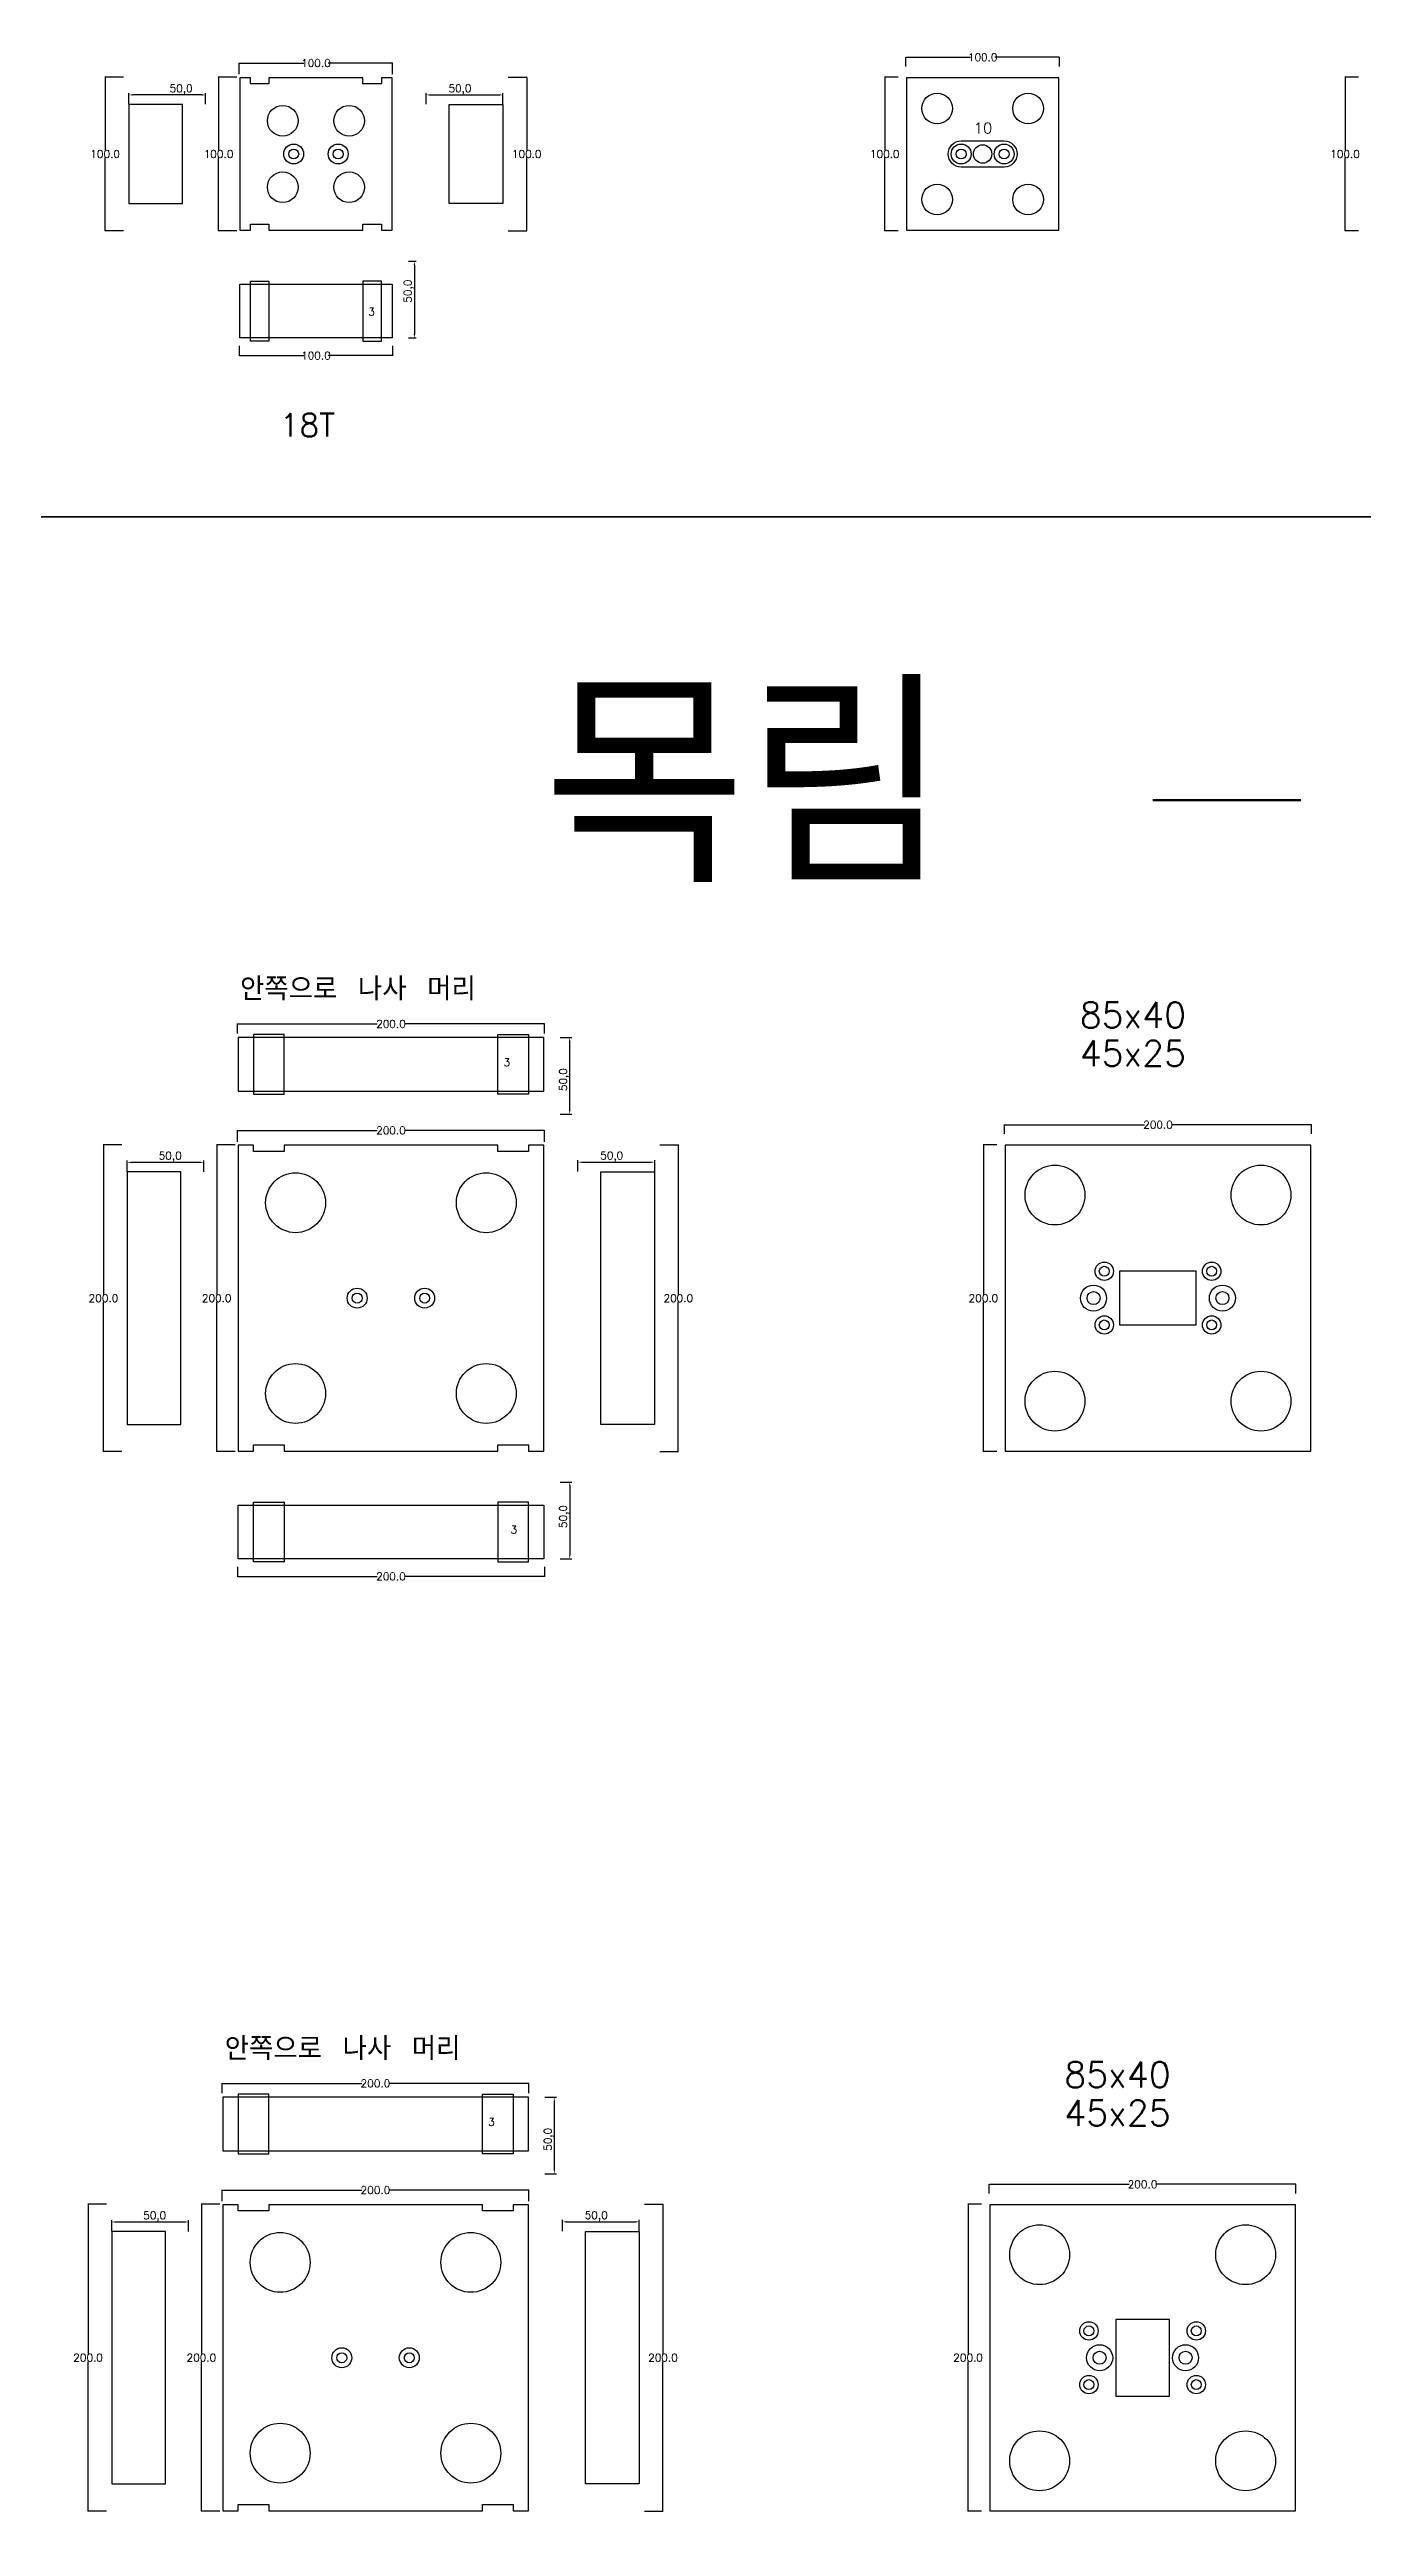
# Model space of a CAD drawing. Header units: millimetres. Extents: x 13291 to 28291, y 200 to 6643.
# Drawn here: x 19818 to 20674, y 3390 to 5004 of the extents above; entities that cross this region are included whole.
import ezdxf

# ---------------------------------------------------------------- set-up
doc = ezdxf.new("R2010")
doc.units = ezdxf.units.MM
for name, color, linetype in [('TEXT', 3, 'Continuous'), ('볼트 구멍', 7, 'Continuous'), ('치구', 7, 'Continuous'), ('치수', 7, 'Continuous')]:
    doc.layers.add(name, color=color, linetype=linetype)
doc.styles.get("Standard").update_dxf_attribs({"font": 'txt.shx', "bigfont": 'whgtxt.shx'})
doc.dimstyles.new('ISO-25', dxfattribs={"dimtxt": 2.5, "dimasz": 2.5, "dimexe": 1.25, "dimexo": 0.625, "dimtad": 1, "dimtxsty": 'Standard', "dimcen": 2.5, "dimadec": 0, "dimazin": 0, "dimtfac": 1, "dimtmove": 0, "dimatfit": 3, "dimfxl": 0, "dimarcsym": 0})
doc.dimstyles.get("Standard").update_dxf_attribs({"dimtxt": 7, "dimasz": 0.18, "dimexe": 0.18, "dimexo": 0.0625, "dimgap": 0.09, "dimtad": 0, "dimtih": 1, "dimtoh": 1, "dimdec": 1, "dimzin": 0, "dimdsep": 46, "dimtxsty": 'Standard', "dimcen": 0.09, "dimadec": 0, "dimazin": 0, "dimtfac": 1, "dimtdec": 1, "dimtofl": 0, "dimtmove": 0, "dimatfit": 3, "dimfxl": 0, "dimtolj": 1, "dimtzin": 0, "dimarcsym": 0})

# ---------------------------------------------------------------- blocks, each defined once
blk = doc.blocks.new('*D173')
at = {"layer": 'Defpoints', "color": 0, "linetype": 'Continuous'}
for p in [(19866.5, 4986.1), (19854.4, 4886.1), (19866.5, 4886.1)]:
    blk.add_point(p, dxfattribs=at)
at = {"layer": '치수', "color": 0, "linetype": 'Continuous', "lineweight": -2}
for p, q in [((19866.4, 4986.1), (19854.2, 4986.1)), ((19854.4, 4985.9), (19854.4, 4938.7)), ((19854.4, 4886.3), (19854.4, 4933.5)), ((19866.4, 4886.1), (19854.2, 4886.1))]:
    blk.add_line(p, q, dxfattribs=at)
at = {"layer": '치수', "color": 0, "linetype": 'Continuous'}
for points in [[(19854.4, 4985.9), (19854.5, 4985.9), (19854.4, 4986.1)], [(19854.4, 4886.3), (19854.5, 4886.3), (19854.4, 4886.1)]]:
    blk.add_solid(points, dxfattribs=at)
at = {"layer": '치수', "color": 0, "linetype": 'Continuous', "insert": (19854.4, 4936.1), "char_height": 5, "attachment_point": 5}
blk.add_mtext('\\A1;100.0', dxfattribs=at)
blk = doc.blocks.new('*D263')
at = {"layer": 'Defpoints', "color": 0, "linetype": 'Continuous'}
for p in [(20371.5, 4986.1), (20362.6, 4886.1), (20371.5, 4886.1)]:
    blk.add_point(p, dxfattribs=at)
at = {"layer": '치수', "color": 0, "linetype": 'Continuous', "lineweight": -2}
for p, q in [((20371.4, 4986.1), (20362.4, 4986.1)), ((20362.6, 4985.9), (20362.6, 4938.7)), ((20362.6, 4886.3), (20362.6, 4933.5)), ((20371.4, 4886.1), (20362.4, 4886.1))]:
    blk.add_line(p, q, dxfattribs=at)
at = {"layer": '치수', "color": 0, "linetype": 'Continuous'}
for points in [[(20362.5, 4985.9), (20362.6, 4985.9), (20362.6, 4986.1)], [(20362.5, 4886.3), (20362.6, 4886.3), (20362.6, 4886.1)]]:
    blk.add_solid(points, dxfattribs=at)
at = {"layer": '치수', "color": 0, "linetype": 'Continuous', "insert": (20362.6, 4936.1), "char_height": 5, "attachment_point": 5}
blk.add_mtext('\\A1;100.0', dxfattribs=at)
blk = doc.blocks.new('*D272')
at = {"layer": 'Defpoints', "color": 0, "linetype": 'Continuous'}
for p in [(20117.1, 4986.1), (20117.1, 4886.1), (20129.2, 4886.1)]:
    blk.add_point(p, dxfattribs=at)
at = {"layer": '치수', "color": 0, "linetype": 'Continuous', "lineweight": -2}
for p, q in [((20117.2, 4986.1), (20129.3, 4986.1)), ((20129.2, 4985.9), (20129.2, 4938.7)), ((20129.2, 4886.3), (20129.2, 4933.5)), ((20117.2, 4886.1), (20129.3, 4886.1))]:
    blk.add_line(p, q, dxfattribs=at)
at = {"layer": '치수', "color": 0, "linetype": 'Continuous'}
for points in [[(20129.1, 4985.9), (20129.2, 4985.9), (20129.2, 4986.1)], [(20129.1, 4886.3), (20129.2, 4886.3), (20129.2, 4886.1)]]:
    blk.add_solid(points, dxfattribs=at)
at = {"layer": '치수', "color": 0, "linetype": 'Continuous', "insert": (20129.2, 4936.1), "char_height": 5, "attachment_point": 5}
blk.add_mtext('\\A1;100.0', dxfattribs=at)
blk = doc.blocks.new('*D273')
at = {"layer": 'Defpoints', "color": 0}
for p in [(20113.7, 4974.6), (20063.7, 4967.9), (20113.7, 4967.9)]:
    blk.add_point(p, dxfattribs=at)
at = {"layer": '치수', "color": 0, "lineweight": -2}
for p, q in [((20063.7, 4968.6), (20063.7, 4975.8)), ((20066.2, 4974.6), (20111.2, 4974.6)), ((20113.7, 4968.6), (20113.7, 4975.8))]:
    blk.add_line(p, q, dxfattribs=at)
at = {"layer": '치수', "color": 0}
for points in [[(20066.2, 4975), (20066.2, 4974.1), (20063.7, 4974.6)], [(20111.2, 4975), (20111.2, 4974.1), (20113.7, 4974.6)]]:
    blk.add_solid(points, dxfattribs=at)
at = {"layer": '치수', "color": 0, "insert": (20085.7, 4978.1), "char_height": 5, "attachment_point": 5}
blk.add_mtext('50,0', dxfattribs=at)
blk = doc.blocks.new('*D275')
at = {"layer": 'Defpoints', "color": 0}
for p in [(20051.5, 4866.2), (20051.5, 4816.2), (20056, 4816.2)]:
    blk.add_point(p, dxfattribs=at)
at = {"layer": '치수', "color": 0, "lineweight": -2}
for p, q in [((20052.1, 4866.2), (20057.2, 4866.2)), ((20056, 4863.7), (20056, 4818.7)), ((20052.1, 4816.2), (20057.2, 4816.2))]:
    blk.add_line(p, q, dxfattribs=at)
at = {"layer": '치수', "color": 0}
for points in [[(20055.5, 4863.7), (20056.4, 4863.7), (20056, 4866.2)], [(20055.5, 4818.7), (20056.4, 4818.7), (20056, 4816.2)]]:
    blk.add_solid(points, dxfattribs=at)
at = {"layer": '치수', "color": 0, "insert": (20052.4, 4846.7), "char_height": 5, "attachment_point": 5, "rotation": 90}
blk.add_mtext('50,0', dxfattribs=at)
blk = doc.blocks.new('*D276')
at = {"layer": 'Defpoints', "color": 0, "linetype": 'Continuous'}
for p in [(19940.3, 4986.1), (19928.3, 4886.1), (19940.3, 4886.1)]:
    blk.add_point(p, dxfattribs=at)
at = {"layer": '치수', "color": 0, "linetype": 'Continuous', "lineweight": -2}
for p, q in [((19940.3, 4986.1), (19928.1, 4986.1)), ((19928.3, 4985.9), (19928.3, 4938.7)), ((19928.3, 4886.3), (19928.3, 4933.5)), ((19940.3, 4886.1), (19928.1, 4886.1))]:
    blk.add_line(p, q, dxfattribs=at)
at = {"layer": '치수', "color": 0, "linetype": 'Continuous'}
for points in [[(19928.2, 4985.9), (19928.3, 4985.9), (19928.3, 4986.1)], [(19928.2, 4886.3), (19928.3, 4886.3), (19928.3, 4886.1)]]:
    blk.add_solid(points, dxfattribs=at)
at = {"layer": '치수', "color": 0, "linetype": 'Continuous', "insert": (19928.3, 4936.1), "char_height": 5, "attachment_point": 5}
blk.add_mtext('\\A1;100.0', dxfattribs=at)
blk = doc.blocks.new('*D277')
at = {"layer": 'Defpoints', "color": 0}
for p in [(19869.9, 4974.6), (19869.9, 4967.9), (19919.9, 4967.9)]:
    blk.add_point(p, dxfattribs=at)
at = {"layer": '치수', "color": 0, "lineweight": -2}
for p, q in [((19869.9, 4968.6), (19869.9, 4975.8)), ((19917.4, 4974.6), (19872.4, 4974.6)), ((19919.9, 4968.6), (19919.9, 4975.8))]:
    blk.add_line(p, q, dxfattribs=at)
at = {"layer": '치수', "color": 0}
for points in [[(19872.4, 4975), (19872.4, 4974.1), (19869.9, 4974.6)], [(19917.4, 4975), (19917.4, 4974.1), (19919.9, 4974.6)]]:
    blk.add_solid(points, dxfattribs=at)
at = {"layer": '치수', "color": 0, "insert": (19903.9, 4978.1), "char_height": 5, "attachment_point": 5}
blk.add_mtext('50,0', dxfattribs=at)
blk = doc.blocks.new('*D278')
at = {"layer": 'Defpoints', "color": 0, "linetype": 'Continuous'}
for p in [(19941.8, 4987.9), (20041.8, 4995.3), (20041.8, 4987.9)]:
    blk.add_point(p, dxfattribs=at)
at = {"layer": '치수', "color": 0, "linetype": 'Continuous', "lineweight": -2}
for p, q in [((19941.8, 4988), (19941.8, 4995.5)), ((19942, 4995.3), (19983.8, 4995.3)), ((20041.6, 4995.3), (19999.8, 4995.3)), ((20041.8, 4988), (20041.8, 4995.5))]:
    blk.add_line(p, q, dxfattribs=at)
at = {"layer": '치수', "color": 0, "linetype": 'Continuous'}
for points in [[(19942, 4995.3), (19942, 4995.3), (19941.8, 4995.3)], [(20041.6, 4995.3), (20041.6, 4995.3), (20041.8, 4995.3)]]:
    blk.add_solid(points, dxfattribs=at)
at = {"layer": '치수', "color": 0, "linetype": 'Continuous', "insert": (19991.8, 4995.3), "char_height": 5, "attachment_point": 5}
blk.add_mtext('\\A1;100.0', dxfattribs=at)
blk = doc.blocks.new('*D280')
at = {"layer": 'Defpoints', "color": 0, "linetype": 'Continuous'}
for p in [(19941.8, 4811.1), (20041.8, 4811.1), (20041.8, 4804.7)]:
    blk.add_point(p, dxfattribs=at)
at = {"layer": '치수', "color": 0, "linetype": 'Continuous', "lineweight": -2}
for p, q in [((19941.8, 4811), (19941.8, 4804.5)), ((20041.8, 4811), (20041.8, 4804.5)), ((19942, 4804.7), (19983.8, 4804.7)), ((20041.6, 4804.7), (19999.8, 4804.7))]:
    blk.add_line(p, q, dxfattribs=at)
at = {"layer": '치수', "color": 0, "linetype": 'Continuous'}
for points in [[(19942, 4804.7), (19942, 4804.7), (19941.8, 4804.7)], [(20041.6, 4804.7), (20041.6, 4804.7), (20041.8, 4804.7)]]:
    blk.add_solid(points, dxfattribs=at)
at = {"layer": '치수', "color": 0, "linetype": 'Continuous', "insert": (19991.8, 4804.7), "char_height": 5, "attachment_point": 5}
blk.add_mtext('\\A1;100.0', dxfattribs=at)
blk = doc.blocks.new('*D289')
at = {"layer": 'Defpoints', "color": 0, "linetype": 'Continuous'}
for p in [(20671.5, 4986.1), (20662.6, 4886.1), (20671.5, 4886.1)]:
    blk.add_point(p, dxfattribs=at)
at = {"layer": '치수', "color": 0, "linetype": 'Continuous', "lineweight": -2}
for p, q in [((20671.4, 4986.1), (20662.4, 4986.1)), ((20662.6, 4985.9), (20662.6, 4938.7)), ((20662.6, 4886.3), (20662.6, 4933.5)), ((20671.4, 4886.1), (20662.4, 4886.1))]:
    blk.add_line(p, q, dxfattribs=at)
at = {"layer": '치수', "color": 0, "linetype": 'Continuous'}
for points in [[(20662.5, 4985.9), (20662.6, 4985.9), (20662.6, 4986.1)], [(20662.5, 4886.3), (20662.6, 4886.3), (20662.6, 4886.1)]]:
    blk.add_solid(points, dxfattribs=at)
at = {"layer": '치수', "color": 0, "linetype": 'Continuous', "insert": (20662.6, 4936.1), "char_height": 5, "attachment_point": 5}
blk.add_mtext('\\A1;100.0', dxfattribs=at)
blk = doc.blocks.new('*D292')
at = {"layer": 'Defpoints', "color": 0, "linetype": 'Continuous'}
for p in [(20376.4, 4993.2), (20476.4, 4999.1), (20476.4, 4993.2)]:
    blk.add_point(p, dxfattribs=at)
at = {"layer": '치수', "color": 0, "linetype": 'Continuous', "lineweight": -2}
for p, q in [((20376.4, 4993.2), (20376.4, 4999.2)), ((20376.6, 4999.1), (20418.4, 4999.1)), ((20476.2, 4999.1), (20434.4, 4999.1)), ((20476.4, 4993.2), (20476.4, 4999.2))]:
    blk.add_line(p, q, dxfattribs=at)
at = {"layer": '치수', "color": 0, "linetype": 'Continuous'}
for points in [[(20376.6, 4999.1), (20376.6, 4999), (20376.4, 4999.1)], [(20476.2, 4999.1), (20476.2, 4999), (20476.4, 4999.1)]]:
    blk.add_solid(points, dxfattribs=at)
at = {"layer": '치수', "color": 0, "linetype": 'Continuous', "insert": (20426.4, 4999.1), "char_height": 5, "attachment_point": 5}
blk.add_mtext('\\A1;100.0', dxfattribs=at)
blk = doc.blocks.new('*D551')
at = {"layer": 'Defpoints', "color": 0, "linetype": 'Continuous'}
for p in [(20435.8, 4290.5), (20426.9, 4090.5), (20435.8, 4090.5)]:
    blk.add_point(p, dxfattribs=at)
at = {"layer": '치수', "color": 0, "linetype": 'Continuous', "lineweight": -2}
for p, q in [((20435.7, 4290.5), (20426.7, 4290.5)), ((20426.9, 4290.4), (20426.9, 4193.1)), ((20426.9, 4090.7), (20426.9, 4188)), ((20435.7, 4090.5), (20426.7, 4090.5))]:
    blk.add_line(p, q, dxfattribs=at)
at = {"layer": '치수', "color": 0, "linetype": 'Continuous'}
for points in [[(20426.8, 4290.4), (20426.9, 4290.4), (20426.9, 4290.5)], [(20426.8, 4090.7), (20426.9, 4090.7), (20426.9, 4090.5)]]:
    blk.add_solid(points, dxfattribs=at)
at = {"layer": '치수', "color": 0, "linetype": 'Continuous', "insert": (20426.9, 4190.5), "char_height": 5, "attachment_point": 5}
blk.add_mtext('\\A1;200.0', dxfattribs=at)
blk = doc.blocks.new('*D552')
at = {"layer": 'Defpoints', "color": 0, "linetype": 'Continuous'}
for p in [(20440.7, 4297.7), (20640.7, 4303.5), (20640.7, 4297.7)]:
    blk.add_point(p, dxfattribs=at)
at = {"layer": '치수', "color": 0, "linetype": 'Continuous', "lineweight": -2}
for p, q in [((20440.7, 4297.7), (20440.7, 4303.7)), ((20440.9, 4303.5), (20531.8, 4303.5)), ((20640.5, 4303.5), (20549.5, 4303.5)), ((20640.7, 4297.7), (20640.7, 4303.7))]:
    blk.add_line(p, q, dxfattribs=at)
at = {"layer": '치수', "color": 0, "linetype": 'Continuous'}
for points in [[(20440.9, 4303.6), (20440.9, 4303.5), (20440.7, 4303.5)], [(20640.5, 4303.6), (20640.5, 4303.5), (20640.7, 4303.5)]]:
    blk.add_solid(points, dxfattribs=at)
at = {"layer": '치수', "color": 0, "linetype": 'Continuous', "insert": (20540.7, 4303.5), "char_height": 5, "attachment_point": 5}
blk.add_mtext('\\A1;200.0', dxfattribs=at)
blk = doc.blocks.new('*D566')
at = {"layer": 'Defpoints', "color": 0, "linetype": 'Continuous'}
for p in [(19940.7, 4362.8), (20140.7, 4369.2), (20140.7, 4362.8)]:
    blk.add_point(p, dxfattribs=at)
at = {"layer": '치수', "color": 0, "linetype": 'Continuous', "lineweight": -2}
for p, q in [((19940.7, 4362.9), (19940.7, 4369.4)), ((19940.9, 4369.2), (20031.8, 4369.2)), ((20140.5, 4369.2), (20049.5, 4369.2)), ((20140.7, 4362.9), (20140.7, 4369.4))]:
    blk.add_line(p, q, dxfattribs=at)
at = {"layer": '치수', "color": 0, "linetype": 'Continuous'}
for points in [[(19940.9, 4369.3), (19940.9, 4369.2), (19940.7, 4369.2)], [(20140.5, 4369.3), (20140.5, 4369.2), (20140.7, 4369.2)]]:
    blk.add_solid(points, dxfattribs=at)
at = {"layer": '치수', "color": 0, "linetype": 'Continuous', "insert": (20040.7, 4369.2), "char_height": 5, "attachment_point": 5}
blk.add_mtext('\\A1;200.0', dxfattribs=at)
blk = doc.blocks.new('*D565')
at = {"layer": 'Defpoints', "color": 0, "linetype": 'Continuous'}
for p in [(20140.7, 4299.8), (19940.7, 4292.4), (20140.7, 4292.4)]:
    blk.add_point(p, dxfattribs=at)
at = {"layer": '치수', "color": 0, "linetype": 'Continuous', "lineweight": -2}
for p, q in [((19940.7, 4292.4), (19940.7, 4299.9)), ((19940.9, 4299.8), (20031.8, 4299.8)), ((20140.5, 4299.8), (20049.5, 4299.8)), ((20140.7, 4292.4), (20140.7, 4299.9))]:
    blk.add_line(p, q, dxfattribs=at)
at = {"layer": '치수', "color": 0, "linetype": 'Continuous'}
for points in [[(19940.9, 4299.8), (19940.9, 4299.7), (19940.7, 4299.8)], [(20140.5, 4299.8), (20140.5, 4299.7), (20140.7, 4299.8)]]:
    blk.add_solid(points, dxfattribs=at)
at = {"layer": '치수', "color": 0, "linetype": 'Continuous', "insert": (20040.7, 4299.8), "char_height": 5, "attachment_point": 5}
blk.add_mtext('\\A1;200.0', dxfattribs=at)
blk = doc.blocks.new('*D564')
at = {"layer": 'Defpoints', "color": 0, "linetype": 'Continuous'}
for p in [(19940.7, 4015.6), (20140.7, 4015.6), (20140.7, 4009.2)]:
    blk.add_point(p, dxfattribs=at)
at = {"layer": '치수', "color": 0, "linetype": 'Continuous', "lineweight": -2}
for p, q in [((19940.7, 4015.5), (19940.7, 4009)), ((19940.9, 4009.2), (20031.8, 4009.2)), ((20140.5, 4009.2), (20049.5, 4009.2)), ((20140.7, 4015.5), (20140.7, 4009))]:
    blk.add_line(p, q, dxfattribs=at)
at = {"layer": '치수', "color": 0, "linetype": 'Continuous'}
for points in [[(19940.9, 4009.2), (19940.9, 4009.1), (19940.7, 4009.2)], [(20140.5, 4009.2), (20140.5, 4009.1), (20140.7, 4009.2)]]:
    blk.add_solid(points, dxfattribs=at)
at = {"layer": '치수', "color": 0, "linetype": 'Continuous', "insert": (20040.7, 4009.2), "char_height": 5, "attachment_point": 5}
blk.add_mtext('\\A1;200.0', dxfattribs=at)
blk = doc.blocks.new('*D562')
at = {"layer": 'Defpoints', "color": 0, "linetype": 'Continuous'}
for p in [(19865.4, 4290.5), (19853.3, 4090.5), (19865.4, 4090.5)]:
    blk.add_point(p, dxfattribs=at)
at = {"layer": '치수', "color": 0, "linetype": 'Continuous', "lineweight": -2}
for p, q in [((19865.3, 4290.5), (19853.1, 4290.5)), ((19853.3, 4290.4), (19853.3, 4193.1)), ((19853.3, 4090.7), (19853.3, 4188)), ((19865.3, 4090.5), (19853.1, 4090.5))]:
    blk.add_line(p, q, dxfattribs=at)
at = {"layer": '치수', "color": 0, "linetype": 'Continuous'}
for points in [[(19853.3, 4290.4), (19853.3, 4290.4), (19853.3, 4290.5)], [(19853.3, 4090.7), (19853.3, 4090.7), (19853.3, 4090.5)]]:
    blk.add_solid(points, dxfattribs=at)
at = {"layer": '치수', "color": 0, "linetype": 'Continuous', "insert": (19853.3, 4190.5), "char_height": 5, "attachment_point": 5}
blk.add_mtext('\\A1;200.0', dxfattribs=at)
blk = doc.blocks.new('*D561')
at = {"layer": 'Defpoints', "color": 0, "linetype": 'Continuous'}
for p in [(19939.2, 4290.5), (19927.1, 4090.5), (19939.2, 4090.5)]:
    blk.add_point(p, dxfattribs=at)
at = {"layer": '치수', "color": 0, "linetype": 'Continuous', "lineweight": -2}
for p, q in [((19939.1, 4290.5), (19927, 4290.5)), ((19927.1, 4290.4), (19927.1, 4193.1)), ((19927.1, 4090.7), (19927.1, 4188)), ((19939.1, 4090.5), (19927, 4090.5))]:
    blk.add_line(p, q, dxfattribs=at)
at = {"layer": '치수', "color": 0, "linetype": 'Continuous'}
for points in [[(19927.1, 4290.4), (19927.2, 4290.4), (19927.1, 4290.5)], [(19927.1, 4090.7), (19927.2, 4090.7), (19927.1, 4090.5)]]:
    blk.add_solid(points, dxfattribs=at)
at = {"layer": '치수', "color": 0, "linetype": 'Continuous', "insert": (19927.1, 4190.5), "char_height": 5, "attachment_point": 5}
blk.add_mtext('\\A1;200.0', dxfattribs=at)
blk = doc.blocks.new('*D563')
at = {"layer": 'Defpoints', "color": 0}
for p in [(19868.8, 4279), (19868.8, 4272.3), (19918.8, 4272.2)]:
    blk.add_point(p, dxfattribs=at)
at = {"layer": '치수', "color": 0, "lineweight": -2}
for p, q in [((19868.8, 4273), (19868.8, 4280.3)), ((19916.3, 4279), (19871.3, 4279)), ((19918.8, 4272.9), (19918.8, 4280.3))]:
    blk.add_line(p, q, dxfattribs=at)
at = {"layer": '치수', "color": 0}
for points in [[(19871.3, 4279.4), (19871.3, 4278.6), (19868.8, 4279)], [(19916.3, 4279.4), (19916.3, 4278.6), (19918.8, 4279)]]:
    blk.add_solid(points, dxfattribs=at)
at = {"layer": '치수', "color": 0, "insert": (19896.8, 4282.6), "char_height": 5, "attachment_point": 5}
blk.add_mtext('50,0', dxfattribs=at)
blk = doc.blocks.new('*D558')
at = {"layer": 'Defpoints', "color": 0}
for p in [(20150.4, 4070.7), (20150.4, 4020.7), (20157.2, 4020.7)]:
    blk.add_point(p, dxfattribs=at)
at = {"layer": '치수', "color": 0, "lineweight": -2}
for p, q in [((20151, 4070.7), (20158.5, 4070.7)), ((20157.2, 4068.2), (20157.2, 4023.2)), ((20151, 4020.7), (20158.5, 4020.7))]:
    blk.add_line(p, q, dxfattribs=at)
at = {"layer": '치수', "color": 0}
for points in [[(20156.8, 4068.2), (20157.7, 4068.2), (20157.2, 4070.7)], [(20156.8, 4023.2), (20157.7, 4023.2), (20157.2, 4020.7)]]:
    blk.add_solid(points, dxfattribs=at)
at = {"layer": '치수', "color": 0, "insert": (20153.7, 4048.2), "char_height": 5, "attachment_point": 5, "rotation": 90}
blk.add_mtext('50,0', dxfattribs=at)
blk = doc.blocks.new('*D557')
at = {"layer": 'Defpoints', "color": 0, "linetype": 'Continuous'}
for p in [(20216, 4290.5), (20216, 4090.5), (20228, 4090.5)]:
    blk.add_point(p, dxfattribs=at)
at = {"layer": '치수', "color": 0, "linetype": 'Continuous', "lineweight": -2}
for p, q in [((20216, 4290.5), (20228.2, 4290.5)), ((20228, 4290.4), (20228, 4193.1)), ((20228, 4090.7), (20228, 4188)), ((20216, 4090.5), (20228.2, 4090.5))]:
    blk.add_line(p, q, dxfattribs=at)
at = {"layer": '치수', "color": 0, "linetype": 'Continuous'}
for points in [[(20228, 4290.4), (20228.1, 4290.4), (20228, 4290.5)], [(20228, 4090.7), (20228.1, 4090.7), (20228, 4090.5)]]:
    blk.add_solid(points, dxfattribs=at)
at = {"layer": '치수', "color": 0, "linetype": 'Continuous', "insert": (20228, 4190.5), "char_height": 5, "attachment_point": 5}
blk.add_mtext('\\A1;200.0', dxfattribs=at)
blk = doc.blocks.new('*D560')
at = {"layer": 'Defpoints', "color": 0}
for p in [(20212.6, 4279.1), (20162.6, 4272.3), (20212.6, 4272.3)]:
    blk.add_point(p, dxfattribs=at)
at = {"layer": '치수', "color": 0, "lineweight": -2}
for p, q in [((20162.6, 4273), (20162.6, 4280.4)), ((20165.1, 4279.1), (20210.1, 4279.1)), ((20212.6, 4273), (20212.6, 4280.4))]:
    blk.add_line(p, q, dxfattribs=at)
at = {"layer": '치수', "color": 0}
for points in [[(20165.1, 4279.5), (20165.1, 4278.7), (20162.6, 4279.1)], [(20210.1, 4279.5), (20210.1, 4278.7), (20212.6, 4279.1)]]:
    blk.add_solid(points, dxfattribs=at)
at = {"layer": '치수', "color": 0, "insert": (20184.6, 4282.7), "char_height": 5, "attachment_point": 5}
blk.add_mtext('50,0', dxfattribs=at)
blk = doc.blocks.new('*D559')
at = {"layer": 'Defpoints', "color": 0}
for p in [(20150.4, 4360.4), (20157.2, 4360.4), (20150.4, 4310.4)]:
    blk.add_point(p, dxfattribs=at)
at = {"layer": '치수', "color": 0, "lineweight": -2}
for p, q in [((20151, 4360.4), (20158.5, 4360.4)), ((20157.2, 4312.9), (20157.2, 4357.9)), ((20151, 4310.4), (20158.5, 4310.4))]:
    blk.add_line(p, q, dxfattribs=at)
at = {"layer": '치수', "color": 0}
for points in [[(20156.8, 4357.9), (20157.7, 4357.9), (20157.2, 4360.4)], [(20156.8, 4312.9), (20157.7, 4312.9), (20157.2, 4310.4)]]:
    blk.add_solid(points, dxfattribs=at)
at = {"layer": '치수', "color": 0, "insert": (20153.7, 4332.9), "char_height": 5, "attachment_point": 5, "rotation": 90}
blk.add_mtext('50,0', dxfattribs=at)
blk = doc.blocks.new('*D613')
at = {"layer": 'Defpoints', "color": 0, "linetype": 'Continuous'}
for p in [(20425.8, 3600.1), (20416.9, 3400.1), (20425.8, 3400.1)]:
    blk.add_point(p, dxfattribs=at)
at = {"layer": '치수', "color": 0, "linetype": 'Continuous', "lineweight": -2}
for p, q in [((20425.7, 3600.1), (20416.7, 3600.1)), ((20416.9, 3599.9), (20416.9, 3502.7)), ((20416.9, 3400.2), (20416.9, 3497.5)), ((20425.7, 3400.1), (20416.7, 3400.1))]:
    blk.add_line(p, q, dxfattribs=at)
at = {"layer": '치수', "color": 0, "linetype": 'Continuous'}
for points in [[(20416.8, 3599.9), (20416.9, 3599.9), (20416.9, 3600.1)], [(20416.8, 3400.2), (20416.9, 3400.2), (20416.9, 3400.1)]]:
    blk.add_solid(points, dxfattribs=at)
at = {"layer": '치수', "color": 0, "linetype": 'Continuous', "insert": (20416.9, 3500.1), "char_height": 5, "attachment_point": 5}
blk.add_mtext('\\A1;200.0', dxfattribs=at)
blk = doc.blocks.new('*D609')
at = {"layer": 'Defpoints', "color": 0, "linetype": 'Continuous'}
for p in [(20205.9, 3600.1), (20205.9, 3400.1), (20218, 3400.1)]:
    blk.add_point(p, dxfattribs=at)
at = {"layer": '치수', "color": 0, "linetype": 'Continuous', "lineweight": -2}
for p, q in [((20206, 3600.1), (20218.2, 3600.1)), ((20218, 3599.9), (20218, 3502.7)), ((20218, 3400.2), (20218, 3497.5)), ((20206, 3400.1), (20218.2, 3400.1))]:
    blk.add_line(p, q, dxfattribs=at)
at = {"layer": '치수', "color": 0, "linetype": 'Continuous'}
for points in [[(20218, 3599.9), (20218, 3599.9), (20218, 3600.1)], [(20218, 3400.2), (20218, 3400.2), (20218, 3400.1)]]:
    blk.add_solid(points, dxfattribs=at)
at = {"layer": '치수', "color": 0, "linetype": 'Continuous', "insert": (20218, 3500.1), "char_height": 5, "attachment_point": 5}
blk.add_mtext('\\A1;200.0', dxfattribs=at)
blk = doc.blocks.new('*D611')
at = {"layer": 'Defpoints', "color": 0, "linetype": 'Continuous'}
for p in [(19855.4, 3600.1), (19843.3, 3400.1), (19855.4, 3400.1)]:
    blk.add_point(p, dxfattribs=at)
at = {"layer": '치수', "color": 0, "linetype": 'Continuous', "lineweight": -2}
for p, q in [((19855.3, 3600.1), (19843.1, 3600.1)), ((19843.3, 3599.9), (19843.3, 3502.7)), ((19843.3, 3400.2), (19843.3, 3497.5)), ((19855.3, 3400.1), (19843.1, 3400.1))]:
    blk.add_line(p, q, dxfattribs=at)
at = {"layer": '치수', "color": 0, "linetype": 'Continuous'}
for points in [[(19843.3, 3599.9), (19843.3, 3599.9), (19843.3, 3600.1)], [(19843.3, 3400.2), (19843.3, 3400.2), (19843.3, 3400.1)]]:
    blk.add_solid(points, dxfattribs=at)
at = {"layer": '치수', "color": 0, "linetype": 'Continuous', "insert": (19843.3, 3500.1), "char_height": 5, "attachment_point": 5}
blk.add_mtext('\\A1;200.0', dxfattribs=at)
blk = doc.blocks.new('*D610')
at = {"layer": 'Defpoints', "color": 0, "linetype": 'Continuous'}
for p in [(19929.2, 3600.1), (19917.1, 3400.1), (19929.2, 3400.1)]:
    blk.add_point(p, dxfattribs=at)
at = {"layer": '치수', "color": 0, "linetype": 'Continuous', "lineweight": -2}
for p, q in [((19929.1, 3600.1), (19916.9, 3600.1)), ((19917.1, 3599.9), (19917.1, 3502.7)), ((19917.1, 3400.2), (19917.1, 3497.5)), ((19929.1, 3400.1), (19916.9, 3400.1))]:
    blk.add_line(p, q, dxfattribs=at)
at = {"layer": '치수', "color": 0, "linetype": 'Continuous'}
for points in [[(19917.1, 3599.9), (19917.1, 3599.9), (19917.1, 3600.1)], [(19917.1, 3400.2), (19917.1, 3400.2), (19917.1, 3400.1)]]:
    blk.add_solid(points, dxfattribs=at)
at = {"layer": '치수', "color": 0, "linetype": 'Continuous', "insert": (19917.1, 3500.1), "char_height": 5, "attachment_point": 5}
blk.add_mtext('\\A1;200.0', dxfattribs=at)
blk = doc.blocks.new('*D620')
at = {"layer": 'Defpoints', "color": 0, "linetype": 'Continuous'}
for p in [(19930.6, 3672.4), (20130.6, 3678.8), (20130.6, 3672.4)]:
    blk.add_point(p, dxfattribs=at)
at = {"layer": '치수', "color": 0, "linetype": 'Continuous', "lineweight": -2}
for p, q in [((19930.6, 3672.4), (19930.6, 3678.9)), ((19930.8, 3678.8), (20021.8, 3678.8)), ((20130.5, 3678.8), (20039.5, 3678.8)), ((20130.6, 3672.4), (20130.6, 3678.9))]:
    blk.add_line(p, q, dxfattribs=at)
at = {"layer": '치수', "color": 0, "linetype": 'Continuous'}
for points in [[(19930.8, 3678.8), (19930.8, 3678.7), (19930.6, 3678.8)], [(20130.5, 3678.8), (20130.5, 3678.7), (20130.6, 3678.8)]]:
    blk.add_solid(points, dxfattribs=at)
at = {"layer": '치수', "color": 0, "linetype": 'Continuous', "insert": (20030.6, 3678.8), "char_height": 5, "attachment_point": 5}
blk.add_mtext('\\A1;200.0', dxfattribs=at)
blk = doc.blocks.new('*D616')
at = {"layer": 'Defpoints', "color": 0, "linetype": 'Continuous'}
for p in [(19930.6, 3601.9), (20130.6, 3609.3), (20130.6, 3601.9)]:
    blk.add_point(p, dxfattribs=at)
at = {"layer": '치수', "color": 0, "linetype": 'Continuous', "lineweight": -2}
for p, q in [((19930.6, 3602), (19930.6, 3609.5)), ((19930.8, 3609.3), (20021.8, 3609.3)), ((20130.5, 3609.3), (20039.5, 3609.3)), ((20130.6, 3602), (20130.6, 3609.5))]:
    blk.add_line(p, q, dxfattribs=at)
at = {"layer": '치수', "color": 0, "linetype": 'Continuous'}
for points in [[(19930.8, 3609.3), (19930.8, 3609.3), (19930.6, 3609.3)], [(20130.5, 3609.3), (20130.5, 3609.3), (20130.6, 3609.3)]]:
    blk.add_solid(points, dxfattribs=at)
at = {"layer": '치수', "color": 0, "linetype": 'Continuous', "insert": (20030.6, 3609.3), "char_height": 5, "attachment_point": 5}
blk.add_mtext('\\A1;200.0', dxfattribs=at)
blk = doc.blocks.new('*D617')
at = {"layer": 'Defpoints', "color": 0}
for p in [(19858.7, 3588.5), (19858.7, 3581.9), (19908.7, 3581.8)]:
    blk.add_point(p, dxfattribs=at)
at = {"layer": '치수', "color": 0, "lineweight": -2}
for p, q in [((19858.7, 3582.5), (19858.7, 3589.8)), ((19906.2, 3588.5), (19861.2, 3588.5)), ((19908.7, 3582.4), (19908.7, 3589.8))]:
    blk.add_line(p, q, dxfattribs=at)
at = {"layer": '치수', "color": 0}
for points in [[(19861.2, 3589), (19861.2, 3588.1), (19858.7, 3588.5)], [(19906.2, 3589), (19906.2, 3588.1), (19908.7, 3588.5)]]:
    blk.add_solid(points, dxfattribs=at)
at = {"layer": '치수', "color": 0, "insert": (19886.7, 3592.1), "char_height": 5, "attachment_point": 5}
blk.add_mtext('50,0', dxfattribs=at)
blk = doc.blocks.new('*D618')
at = {"layer": 'Defpoints', "color": 0}
for p in [(20140.3, 3669.9), (20147.2, 3669.9), (20140.3, 3619.9)]:
    blk.add_point(p, dxfattribs=at)
at = {"layer": '치수', "color": 0, "lineweight": -2}
for p, q in [((20141, 3669.9), (20148.5, 3669.9)), ((20147.2, 3622.4), (20147.2, 3667.4)), ((20141, 3619.9), (20148.5, 3619.9))]:
    blk.add_line(p, q, dxfattribs=at)
at = {"layer": '치수', "color": 0}
for points in [[(20146.8, 3667.4), (20147.6, 3667.4), (20147.2, 3669.9)], [(20146.8, 3622.4), (20147.6, 3622.4), (20147.2, 3619.9)]]:
    blk.add_solid(points, dxfattribs=at)
at = {"layer": '치수', "color": 0, "insert": (20143.7, 3642.4), "char_height": 5, "attachment_point": 5, "rotation": 90}
blk.add_mtext('50,0', dxfattribs=at)
blk = doc.blocks.new('*D619')
at = {"layer": 'Defpoints', "color": 0}
for p in [(20202.5, 3588.6), (20152.5, 3581.9), (20202.5, 3581.9)]:
    blk.add_point(p, dxfattribs=at)
at = {"layer": '치수', "color": 0, "lineweight": -2}
for p, q in [((20152.5, 3582.5), (20152.5, 3589.9)), ((20155, 3588.6), (20200, 3588.6)), ((20202.5, 3582.5), (20202.5, 3589.9))]:
    blk.add_line(p, q, dxfattribs=at)
at = {"layer": '치수', "color": 0}
for points in [[(20155, 3589.1), (20155, 3588.2), (20152.5, 3588.6)], [(20200, 3589.1), (20200, 3588.2), (20202.5, 3588.6)]]:
    blk.add_solid(points, dxfattribs=at)
at = {"layer": '치수', "color": 0, "insert": (20174.5, 3592.2), "char_height": 5, "attachment_point": 5}
blk.add_mtext('50,0', dxfattribs=at)
blk = doc.blocks.new('*D621')
at = {"layer": 'Defpoints', "color": 0, "linetype": 'Continuous'}
for p in [(20430.6, 3607.2), (20630.6, 3613.1), (20630.6, 3607.2)]:
    blk.add_point(p, dxfattribs=at)
at = {"layer": '치수', "color": 0, "linetype": 'Continuous', "lineweight": -2}
for p, q in [((20430.6, 3607.2), (20430.6, 3613.2)), ((20430.8, 3613.1), (20521.8, 3613.1)), ((20630.5, 3613.1), (20539.5, 3613.1)), ((20630.6, 3607.2), (20630.6, 3613.2))]:
    blk.add_line(p, q, dxfattribs=at)
at = {"layer": '치수', "color": 0, "linetype": 'Continuous'}
for points in [[(20430.8, 3613.1), (20430.8, 3613), (20430.6, 3613.1)], [(20630.5, 3613.1), (20630.5, 3613), (20630.6, 3613.1)]]:
    blk.add_solid(points, dxfattribs=at)
at = {"layer": '치수', "color": 0, "linetype": 'Continuous', "insert": (20530.6, 3613.1), "char_height": 5, "attachment_point": 5}
blk.add_mtext('\\A1;200.0', dxfattribs=at)

msp = doc.modelspace()

# ---------------------------------------------------------------- linework, layer by layer
at = {"layer": 'TEXT', "color": 6}
for points in [[(19291.441, 4699.699), (19291.441, 6199.699), (22291.441, 6199.699), (22291.441, 4699.699)], [(19291.441, 3199.699), (19291.441, 4699.699), (22291.441, 4699.699), (22291.441, 3199.699)]]:
    msp.add_lwpolyline(points, close=True, dxfattribs=at)
at = {"layer": '볼트 구멍', "color": 1}
msp.add_lwpolyline([(20412.373, 4927.579, -1), (20412.373, 4944.579), (20440.373, 4944.579, -1), (20440.373, 4927.579)], format="xyb", close=True, dxfattribs=at)
at = {"layer": '볼트 구멍', "color": 3}
for points in [[(20565.671, 4173.045), (20565.671, 4208.045), (20515.671, 4208.045), (20515.671, 4173.045)], [(20513.149, 3475.067), (20548.149, 3475.067), (20548.149, 3525.067), (20513.149, 3525.067)]]:
    msp.add_lwpolyline(points, close=True, dxfattribs=at)
at = {"layer": '볼트 구멍', "color": 2}
for centre in [(19977.293, 4936.079), (20006.293, 4936.079), (20018.671, 4190.545), (20062.671, 4190.545), (20008.649, 3500.067), (20052.649, 3500.067)]:
    msp.add_circle(centre, 6.5, dxfattribs=at)
at = {"layer": '볼트 구멍', "color": 3}
for centre, radius in [((19977.293, 4936.079), 3.25), ((20006.293, 4936.079), 3.25), ((20412.373, 4936.079), 3.25), ((20426.373, 4936.079), 6), ((20440.373, 4936.079), 3.25), ((20505.671, 4208.045), 3.25), ((20575.671, 4208.045), 3.25), ((20018.671, 4190.545), 3.25), ((20062.671, 4190.545), 3.25), ((20498.671, 4190.545), 4.25), ((20582.671, 4190.545), 4.25), ((20505.671, 4173.045), 3.25), ((20575.671, 4173.045), 3.25), ((20495.649, 3517.567), 3.25), ((20565.649, 3517.567), 3.25), ((20008.649, 3500.067), 3.25), ((20052.649, 3500.067), 3.25), ((20502.649, 3500.067), 4.25), ((20558.649, 3500.067), 4.25), ((20495.649, 3482.567), 3.25), ((20565.649, 3482.567), 3.25)]:
    msp.add_circle(centre, radius, dxfattribs=at)
at = {"layer": '볼트 구멍', "color": 6}
for centre, radius in [((20412.373, 4936.079), 6.5), ((20440.373, 4936.079), 6.5), ((20505.671, 4208.045), 6), ((20575.671, 4208.045), 6), ((20498.671, 4190.545), 8.5), ((20582.671, 4190.545), 8.5), ((20505.671, 4173.045), 6), ((20575.671, 4173.045), 6), ((20495.649, 3517.567), 6), ((20565.649, 3517.567), 6), ((20502.649, 3500.067), 8.5), ((20558.649, 3500.067), 8.5), ((20495.649, 3482.567), 6), ((20565.649, 3482.567), 6)]:
    msp.add_circle(centre, radius, dxfattribs=at)
at = {"layer": '치구'}
for points in [[(19942.143, 4886.429), (19949.143, 4886.429), (19949.143, 4890.429), (19961.143, 4890.429), (19961.143, 4886.429), (20022.443, 4886.429), (20022.443, 4890.429), (20034.443, 4890.429), (20034.443, 4886.429), (20041.443, 4886.429), (20041.443, 4985.729), (20034.443, 4985.729), (20034.443, 4981.729), (20022.443, 4981.729), (20022.443, 4985.729), (19961.143, 4985.729), (19961.143, 4981.729), (19949.143, 4981.729), (19949.143, 4985.729), (19942.143, 4985.729)], [(20376.723, 4985.729), (20376.723, 4886.429), (20476.023, 4886.429), (20476.023, 4985.729)], [(19904.893, 4968.329), (19869.893, 4968.329), (19869.893, 4903.829), (19904.893, 4903.829)], [(20078.693, 4968.329), (20113.693, 4968.329), (20113.693, 4903.829), (20078.693, 4903.829)], [(19942.143, 4851.21), (20041.443, 4851.21), (20041.443, 4816.21), (19942.143, 4816.21)], [(19941.021, 4325.413), (20140.321, 4325.413), (20140.321, 4360.413), (19941.021, 4360.413)], [(19941.021, 4090.895), (19951.021, 4090.895), (19951.021, 4094.895), (19971.021, 4094.895), (19971.021, 4090.895), (20110.321, 4090.895), (20110.321, 4094.895), (20130.321, 4094.895), (20130.321, 4090.895), (20140.321, 4090.895), (20140.321, 4290.195), (20130.321, 4290.195), (20130.321, 4286.195), (20110.321, 4286.195), (20110.321, 4290.195), (19971.021, 4290.195), (19971.021, 4286.195), (19951.021, 4286.195), (19951.021, 4290.195), (19941.021, 4290.195)], [(20441.021, 4290.195), (20441.021, 4090.895), (20640.321, 4090.895), (20640.321, 4290.195)], [(19903.771, 4272.795), (19868.771, 4272.795), (19868.771, 4108.295), (19903.771, 4108.295)], [(20177.571, 4272.795), (20212.571, 4272.795), (20212.571, 4108.295), (20177.571, 4108.295)], [(19941.021, 4055.676), (20140.321, 4055.676), (20140.321, 4020.676), (19941.021, 4020.676)], [(19930.999, 3634.936), (20130.299, 3634.936), (20130.299, 3669.936), (19930.999, 3669.936)], [(19930.999, 3400.417), (19940.999, 3400.417), (19940.999, 3404.417), (19960.999, 3404.417), (19960.999, 3400.417), (20100.299, 3400.417), (20100.299, 3404.417), (20120.299, 3404.417), (20120.299, 3400.417), (20130.299, 3400.417), (20130.299, 3599.717), (20120.299, 3599.717), (20120.299, 3595.717), (20100.299, 3595.717), (20100.299, 3599.717), (19960.999, 3599.717), (19960.999, 3595.717), (19940.999, 3595.717), (19940.999, 3599.717), (19930.999, 3599.717)], [(20430.999, 3599.717), (20430.999, 3400.417), (20630.299, 3400.417), (20630.299, 3599.717)], [(19893.749, 3582.317), (19858.749, 3582.317), (19858.749, 3417.817), (19893.749, 3417.817)], [(20167.549, 3582.317), (20202.549, 3582.317), (20202.549, 3417.817), (20167.549, 3417.817)]]:
    msp.add_lwpolyline(points, close=True, dxfattribs=at)
at = {"layer": '치구', "color": 1}
for points in [[(19949.143, 4853.21), (19961.143, 4853.21), (19961.143, 4814.213), (19949.143, 4814.213)], [(20034.443, 4853.21), (20022.443, 4853.21), (20022.443, 4814.213), (20034.443, 4814.213)], [(19951.021, 4323.413), (19971.021, 4323.413), (19971.021, 4362.411), (19951.021, 4362.411)], [(20130.321, 4323.413), (20110.321, 4323.413), (20110.321, 4362.411), (20130.321, 4362.411)], [(19951.021, 4057.676), (19971.021, 4057.676), (19971.021, 4018.678), (19951.021, 4018.678)], [(20130.321, 4057.676), (20110.321, 4057.676), (20110.321, 4018.678), (20130.321, 4018.678)], [(19940.999, 3632.936), (19960.999, 3632.936), (19960.999, 3671.934), (19940.999, 3671.934)], [(20120.299, 3632.936), (20100.299, 3632.936), (20100.299, 3671.934), (20120.299, 3671.934)]]:
    msp.add_lwpolyline(points, close=True, dxfattribs=at)
at = {"layer": '치구'}
for centre, radius in [((20396.723, 4965.729), 10), ((20456.023, 4965.729), 10), ((19970.143, 4957.729), 10), ((20013.443, 4957.729), 10), ((19970.143, 4914.429), 10), ((20013.443, 4914.429), 10), ((20396.723, 4906.429), 10), ((20456.023, 4906.429), 10), ((20473.521, 4257.695), 19.5), ((20607.821, 4257.695), 19.5), ((19978.521, 4252.695), 19.5), ((20102.821, 4252.695), 19.5), ((19978.521, 4128.395), 19.5), ((20102.821, 4128.395), 19.5), ((20473.521, 4123.395), 19.5), ((20607.821, 4123.395), 19.5), ((20463.499, 3567.217), 19.5), ((20597.799, 3567.217), 19.5), ((19968.499, 3562.217), 19.5), ((20092.799, 3562.217), 19.5), ((19968.499, 3437.917), 19.5), ((20092.799, 3437.917), 19.5), ((20463.499, 3432.917), 19.5), ((20597.799, 3432.917), 19.5)]:
    msp.add_circle(centre, radius, dxfattribs=at)

# ---------------------------------------------------------------- texts
at = {"color": 1}
for s, p in [('85x40', (20489.67, 4366.733)), ('45x25', (20489.67, 4341.733)), ('85x40', (20479.648, 3676.256)), ('45x25', (20479.648, 3651.256))]:
    msp.add_text(s, height=16.6667, dxfattribs=at).set_placement(p)
at = {"layer": 'TEXT', "color": 1}
for s, height, p in [('10', 7, (20420.681, 4949.485)), ('3', 5, (20025.784, 4830.741)), ('18T', 15, (19968.247, 4751.894)), ('안쪽으로 나사 머리', 15, (19942.325, 4384.471)), ('3', 5, (20114.133, 4341.715)), ('3', 5, (20118.662, 4037.206)), ('안쪽으로 나사 머리', 15, (19932.303, 3693.994)), ('3', 5, (20104.111, 3651.238))]:
    msp.add_text(s, height=height, dxfattribs=at).set_placement(p)
at = {"layer": 'TEXT', "linetype": 'Continuous'}
msp.add_text('목림 - 파주 1호기', height=125, dxfattribs=at).set_placement((20139.912, 4461.443))

# ---------------------------------------------------------------- dimensions: what is measured, and where the dimension line sits
at = {"layer": '치수', "color": 4, "linetype": 'Continuous'}
for base, p1, p2, picture, middle in [((20041.793, 4995.301), (19941.793, 4987.904), (20041.793, 4987.904), '*D278', (19991.793, 4995.301)), ((20476.373, 4999.07), (20376.373, 4993.186), (20476.373, 4993.186), '*D292', (20426.373, 4999.07)), ((20140.671, 4299.766), (19940.671, 4292.369), (20140.671, 4292.369), '*D565', (20040.671, 4299.766)), ((20640.671, 4303.535), (20440.671, 4297.651), (20640.671, 4297.651), '*D552', (20540.671, 4303.535)), ((20630.649, 3613.058), (20430.649, 3607.174), (20630.649, 3607.174), '*D621', (20530.649, 3613.058)), ((20130.649, 3609.289), (19930.649, 3601.892), (20130.649, 3601.892), '*D616', (20030.649, 3609.289))]:
    dim = msp.add_linear_dim(base=base, p1=p1, p2=p2, dimstyle='Standard', override={"dimtxt": 5}, dxfattribs=at)
    dim.commit()
    dim.dimension.update_dxf_attribs({"geometry": picture, "text_midpoint": middle})
for base, p1, p2, picture, middle in [((19854.425, 4886.079), (19866.495, 4986.079), (19866.495, 4886.079), '*D173', (19854.425, 4936.079)), ((19928.263, 4886.079), (19940.333, 4986.079), (19940.333, 4886.079), '*D276', (19928.263, 4936.079)), ((20129.161, 4886.079), (20117.091, 4986.079), (20117.091, 4886.079), '*D272', (20129.161, 4936.079)), ((20362.576, 4886.079), (20371.481, 4986.079), (20371.481, 4886.079), '*D263', (20362.576, 4936.079)), ((20662.576, 4886.079), (20671.481, 4986.079), (20671.481, 4886.079), '*D289', (20662.576, 4936.079)), ((19853.303, 4090.545), (19865.373, 4290.545), (19865.373, 4090.545), '*D562', (19853.303, 4190.545)), ((19927.141, 4090.545), (19939.211, 4290.545), (19939.211, 4090.545), '*D561', (19927.141, 4190.545)), ((20228.039, 4090.545), (20215.969, 4290.545), (20215.969, 4090.545), '*D557', (20228.039, 4190.545)), ((20426.875, 4090.545), (20435.78, 4290.545), (20435.78, 4090.545), '*D551', (20426.875, 4190.545)), ((19843.282, 3400.067), (19855.351, 3600.067), (19855.351, 3400.067), '*D611', (19843.282, 3500.067)), ((19917.12, 3400.067), (19929.189, 3600.067), (19929.189, 3400.067), '*D610', (19917.12, 3500.067)), ((20218.017, 3400.067), (20205.948, 3600.067), (20205.948, 3400.067), '*D609', (20218.017, 3500.067)), ((20416.853, 3400.067), (20425.758, 3600.067), (20425.758, 3400.067), '*D613', (20416.853, 3500.067))]:
    dim = msp.add_linear_dim(base=base, p1=p1, p2=p2, angle=90, dimstyle='Standard', override={"dimtxt": 5}, dxfattribs=at)
    dim.commit()
    dim.dimension.update_dxf_attribs({"geometry": picture, "text_midpoint": middle})
at = {"layer": '치수', "color": 4}
for base, p1, p2, angle, picture, middle in [((19869.893, 4974.556), (19919.893, 4967.929), (19869.893, 4967.929), 180, '*D277', (19903.893, 4974.556)), ((20055.962, 4816.21), (20051.473, 4866.21), (20051.473, 4816.21), 270, '*D275', (20055.962, 4846.71)), ((20157.248, 4360.413), (20150.35, 4310.413), (20150.35, 4360.413), 90, '*D559', (20157.248, 4332.913)), ((19868.771, 4279.021), (19918.771, 4272.245), (19868.771, 4272.345), 180, '*D563', (19896.771, 4279.021)), ((20157.248, 4020.676), (20150.35, 4070.676), (20150.35, 4020.676), 270, '*D558', (20157.248, 4048.176)), ((20147.227, 3669.936), (20140.329, 3619.936), (20140.329, 3669.936), 90, '*D618', (20147.227, 3642.436)), ((19858.749, 3588.544), (19908.749, 3581.767), (19858.749, 3581.867), 180, '*D617', (19886.749, 3588.544))]:
    dim = msp.add_linear_dim(base=base, p1=p1, p2=p2, angle=angle, dimstyle='ISO-25', override={"dimtxt": 5, "dimdec": 1, "dimzin": 0, "dimtdec": 1}, dxfattribs=at)
    dim.commit()
    dim.dimension.update_dxf_attribs({"geometry": picture, "text_midpoint": middle, "dimtype": 160})
for base, p1, p2, picture, middle in [((20113.693, 4974.556), (20063.693, 4967.929), (20113.693, 4967.929), '*D273', (20085.693, 4974.556)), ((20212.571, 4279.121), (20162.571, 4272.345), (20212.571, 4272.345), '*D560', (20184.571, 4279.121)), ((20202.549, 3588.644), (20152.549, 3581.867), (20202.549, 3581.867), '*D619', (20174.549, 3588.644))]:
    dim = msp.add_linear_dim(base=base, p1=p1, p2=p2, dimstyle='ISO-25', override={"dimtxt": 5, "dimdec": 1, "dimzin": 0, "dimtdec": 1}, dxfattribs=at)
    dim.commit()
    dim.dimension.update_dxf_attribs({"geometry": picture, "text_midpoint": middle, "dimtype": 160})
at = {"layer": '치수', "color": 4, "linetype": 'Continuous'}
for base, p1, p2, picture, middle in [((20041.793, 4804.7), (19941.793, 4811.097), (20041.793, 4811.097), '*D280', (19991.793, 4804.7)), ((20140.671, 4369.235), (19940.671, 4362.838), (20140.671, 4362.838), '*D566', (20040.671, 4369.235)), ((20140.671, 4009.165), (19940.671, 4015.562), (20140.671, 4015.562), '*D564', (20040.671, 4009.165)), ((20130.649, 3678.758), (19930.649, 3672.361), (20130.649, 3672.361), '*D620', (20030.649, 3678.758))]:
    dim = msp.add_linear_dim(base=base, p1=p1, p2=p2, dimstyle='Standard', override={"dimtxt": 5}, dxfattribs=at)
    dim.commit()
    dim.dimension.update_dxf_attribs({"geometry": picture, "text_midpoint": middle, "dimtype": 160})

doc.saveas('drawing.dxf')
